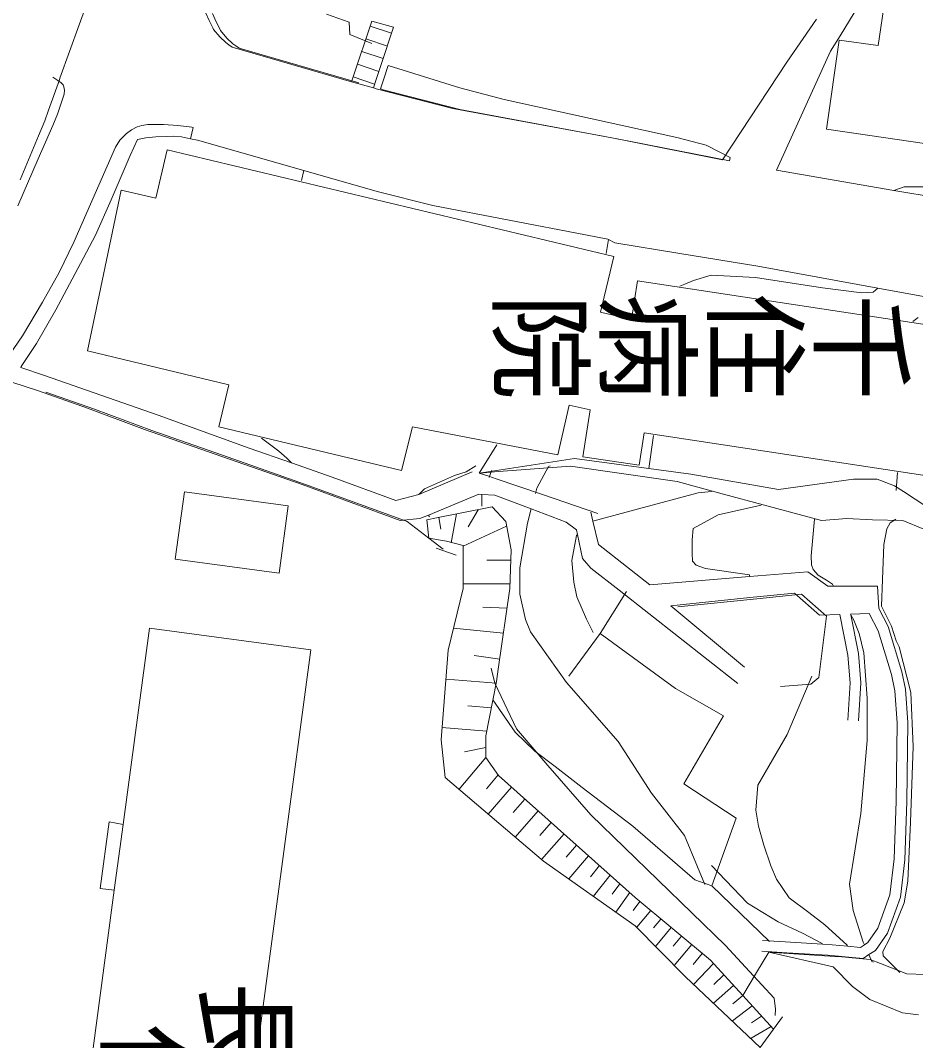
# Model space of a CAD drawing. Units: millimetres on the paper. Extents: x -1 to 831, y -18 to 611.
# Drawn here: x 119.6 to 224.1, y 61.9 to 181 of the extents above; entities that cross this region are included whole.
import ezdxf
from ezdxf.enums import TextEntityAlignment as Align

# ---------------------------------------------------------------- set-up
doc = ezdxf.new("R2010")
doc.units = ezdxf.units.MM
for name, color, linetype, lineweight in [('（配置）現況', 8, 'Continuous', 9), ('（配置）現況-文字', 8, 'Continuous', 9), ('（配置）現況-法表示', 8, 'Continuous', 18)]:
    doc.layers.add(name, color=color, linetype=linetype, lineweight=lineweight)
doc.styles.add('@ＭＳ ゴシック', font='')
doc.styles.add('ＭＳ ゴシック', font='')
doc.styles.get('@ＭＳ ゴシック').set_extended_font_data('@MS Gothic')
doc.styles.get('ＭＳ ゴシック').set_extended_font_data('MS Gothic')

msp = doc.modelspace()

# ---------------------------------------------------------------- linework, layer by layer
at = {"layer": '（配置）現況'}
for p, q in [((219.734, 178.081), (220.734, 185.031)), ((141.597, 180.993), (141.184, 181.956)), ((212.534, 181.168), (209.047, 176.156)), ((215.297, 179.231), (216.922, 181.918)), ((142.034, 180.156), (141.597, 180.993)), ((142.122, 179.968), (142.034, 180.156)), ((142.847, 179.093), (142.122, 179.968)), ((158.397, 174.331), (160.609, 180.918)), ((160.422, 180.356), (162.922, 179.518)), ((163.147, 180.218), (160.609, 180.918)), ((161.697, 175.881), (163.147, 180.218)), ((143.559, 178.431), (142.847, 179.093)), ((159.922, 178.881), (162.422, 178.031)), ((213.672, 168.306), (215.159, 178.731)), ((214.159, 177.443), (215.297, 179.231)), ((215.159, 178.731), (219.734, 178.081)), ((143.909, 178.181), (143.559, 178.431)), ((144.309, 177.893), (143.909, 178.181)), ((158.247, 173.856), (144.309, 177.893)), ((159.422, 177.406), (161.922, 176.556)), ((207.859, 163.518), (214.159, 177.443)), ((158.934, 175.906), (161.434, 175.068)), ((161.147, 174.218), (161.697, 175.881)), ((209.047, 176.156), (201.547, 164.756)), ((123.959, 174.006), (123.372, 174.393)), ((124.334, 173.743), (123.959, 174.006)), ((158.247, 173.856), (158.397, 174.331)), ((158.434, 174.431), (160.934, 173.593)), ((160.784, 173.143), (161.147, 174.218)), ((124.559, 173.506), (124.334, 173.743)), ((124.647, 173.281), (124.559, 173.506)), ((124.722, 172.881), (124.647, 173.281)), ((124.684, 172.406), (124.722, 172.881)), ((160.784, 173.143), (158.247, 173.856)), ((160.784, 173.143), (158.247, 173.856)), ((161.097, 173.031), (160.784, 173.143)), ((170.047, 170.731), (161.097, 173.031)), ((123.897, 170.081), (124.684, 172.406)), ((187.797, 167.456), (170.047, 170.731)), ((123.372, 168.768), (123.897, 170.081)), ((121.659, 164.868), (123.372, 168.768)), ((132.547, 168.231), (131.972, 167.831)), ((133.222, 168.581), (132.547, 168.231)), ((133.759, 168.768), (133.222, 168.581)), ((134.472, 168.856), (133.759, 168.768)), ((136.297, 168.881), (134.472, 168.856)), ((137.972, 168.768), (136.297, 168.881)), ((139.609, 168.543), (137.972, 168.768)), ((139.734, 168.518), (139.422, 167.206)), ((139.734, 168.518), (139.609, 168.543)), ((241.259, 164.318), (213.672, 168.306)), ((131.184, 167.031), (130.697, 166.231)), ((131.972, 167.831), (131.184, 167.031)), ((132.384, 165.256), (133.259, 167.118)), ((133.259, 167.118), (134.209, 167.293)), ((134.209, 167.293), (135.384, 167.406)), ((135.384, 167.406), (136.597, 167.481)), ((136.597, 167.481), (137.409, 167.493)), ((137.409, 167.493), (138.397, 167.418)), ((138.397, 167.418), (139.422, 167.206)), ((139.422, 167.206), (140.272, 167.018)), ((140.272, 167.018), (152.659, 163.481)), ((190.022, 167.018), (187.797, 167.456)), ((201.547, 164.756), (190.022, 167.018)), ((130.697, 166.231), (125.809, 155.143)), ((135.384, 160.256), (136.722, 165.918)), ((136.722, 165.918), (188.859, 153.456)), ((119.284, 159.356), (121.659, 164.868)), ((130.184, 160.081), (132.384, 165.256)), ((152.659, 163.481), (152.384, 162.318)), ((152.659, 163.481), (161.247, 161.043)), ((221.559, 161.168), (207.859, 163.518)), ((127.397, 142.456), (131.359, 161.206)), ((131.359, 161.206), (135.384, 160.256)), ((161.247, 161.043), (167.734, 159.393)), ((222.772, 161.606), (221.559, 161.168)), ((238.797, 158.206), (221.559, 161.168)), ((225.084, 161.606), (222.772, 161.606)), ((128.334, 155.956), (130.184, 160.081)), ((167.734, 159.393), (185.559, 155.968)), ((125.809, 155.143), (124.097, 151.581)), ((126.609, 152.643), (128.334, 155.956)), ((185.559, 155.968), (188.172, 155.493)), ((188.247, 155.456), (187.972, 153.793)), ((188.172, 155.493), (188.247, 155.456)), ((188.247, 155.456), (188.984, 155.043)), ((188.984, 155.043), (196.572, 153.818)), ((196.572, 153.818), (205.672, 152.318)), ((123.709, 147.231), (126.609, 152.643)), ((188.859, 153.456), (187.297, 146.943)), ((124.097, 151.581), (122.147, 148.118)), ((205.672, 152.318), (219.697, 149.743)), ((190.922, 146.081), (191.609, 150.618)), ((191.609, 150.618), (238.572, 143.468)), ((197.147, 150.218), (196.547, 149.993)), ((198.147, 150.656), (197.147, 150.218)), ((200.209, 151.268), (198.147, 150.656)), ((205.397, 151.018), (200.209, 151.268)), ((213.234, 149.793), (205.397, 151.018)), ((217.809, 149.193), (213.234, 149.793)), ((219.147, 149.306), (217.809, 149.193)), ((219.697, 149.743), (219.147, 149.306)), ((219.697, 149.743), (236.334, 146.693)), ((122.147, 148.118), (119.822, 144.206)), ((121.459, 143.306), (123.709, 147.231)), ((187.297, 146.943), (190.922, 146.081)), ((223.759, 145.856), (224.384, 146.331)), ((119.822, 144.206), (117.734, 141.131)), ((119.672, 140.593), (121.459, 143.306)), ((143.897, 138.468), (127.397, 142.456)), ((119.622, 140.506), (119.672, 140.593)), ((122.397, 139.568), (119.622, 140.506)), ((135.647, 134.943), (122.397, 139.568)), ((121.709, 137.756), (118.572, 138.793)), ((142.734, 133.568), (143.897, 138.468)), ((127.397, 135.756), (121.709, 137.756)), ((183.647, 136.106), (182.322, 130.281)), ((186.084, 135.531), (183.647, 136.106)), ((134.084, 133.256), (127.397, 135.756)), ((146.272, 131.068), (135.647, 134.943)), ((185.247, 130.056), (186.084, 135.531)), ((164.084, 128.456), (142.734, 133.568)), ((165.347, 133.581), (164.084, 128.456)), ((182.322, 130.281), (165.347, 133.581)), ((142.334, 130.381), (134.084, 133.256)), ((147.734, 132.243), (148.509, 131.643)), ((192.397, 132.856), (191.809, 129.081)), ((233.797, 126.556), (192.397, 132.856)), ((193.484, 132.568), (192.959, 128.706)), ((151.209, 129.343), (146.272, 131.068)), ((148.509, 131.643), (149.734, 130.731)), ((152.459, 126.818), (142.334, 130.381)), ((149.734, 130.731), (150.672, 129.918)), ((150.672, 129.918), (151.209, 129.343)), ((191.809, 129.081), (185.247, 130.056)), ((155.959, 127.693), (151.209, 129.343)), ((172.747, 129.018), (171.634, 128.293)), ((181.234, 128.943), (179.872, 126.418)), ((181.409, 128.993), (181.234, 128.943)), ((163.397, 124.943), (155.959, 127.693)), ((172.309, 128.293), (166.097, 125.656)), ((170.272, 127.893), (166.747, 126.318)), ((171.634, 128.293), (170.272, 127.893)), ((174.572, 128.468), (174.297, 127.631)), ((221.984, 128.231), (221.834, 126.131)), ((163.897, 122.631), (152.459, 126.818)), ((166.747, 126.318), (166.097, 125.656)), ((179.872, 126.418), (179.697, 125.793)), ((137.659, 118.118), (138.747, 125.981)), ((138.747, 125.981), (150.834, 124.331)), ((166.097, 125.656), (163.397, 124.943)), ((173.084, 125.693), (167.222, 123.268)), ((173.447, 125.668), (173.084, 125.693)), ((173.447, 125.668), (173.459, 124.393)), ((174.984, 125.581), (173.447, 125.668)), ((179.222, 123.981), (174.984, 125.581)), ((198.709, 125.843), (191.747, 124.006)), ((200.247, 125.993), (198.709, 125.843)), ((150.834, 124.331), (149.772, 116.468)), ((173.459, 124.393), (173.459, 124.281)), ((179.222, 123.981), (178.784, 122.318)), ((183.284, 122.443), (179.222, 123.981)), ((191.747, 124.006), (186.409, 122.543)), ((206.059, 124.431), (201.047, 123.293)), ((166.209, 122.843), (163.897, 122.631)), ((167.222, 123.268), (166.209, 122.843)), ((167.222, 123.268), (167.322, 123.068)), ((186.409, 122.543), (186.159, 123.593)), ((201.047, 123.293), (198.134, 121.706)), ((212.272, 122.768), (211.884, 118.506)), ((221.784, 122.768), (221.122, 122.368)), ((178.784, 122.318), (177.884, 117.118)), ((184.509, 121.543), (183.284, 122.443)), ((184.622, 121.006), (184.509, 121.543)), ((187.084, 119.818), (186.409, 122.543)), ((198.134, 121.706), (197.997, 120.368)), ((220.734, 121.643), (220.397, 119.818)), ((221.122, 122.368), (220.734, 121.643)), ((184.497, 120.881), (183.959, 117.956)), ((184.622, 121.006), (184.497, 120.881)), ((185.184, 118.181), (184.622, 121.006)), ((197.997, 120.368), (197.997, 118.818)), ((168.109, 119.393), (170.434, 118.568)), ((193.047, 115.106), (187.084, 119.818)), ((220.397, 119.818), (220.234, 115.756)), ((149.772, 116.468), (137.659, 118.118)), ((183.959, 117.956), (184.209, 115.443)), ((186.184, 117.056), (185.184, 118.181)), ((197.997, 118.818), (198.034, 117.881)), ((211.884, 118.506), (211.922, 117.468)), ((177.884, 117.118), (177.884, 114.043)), ((189.497, 114.481), (186.184, 117.056)), ((198.034, 117.881), (198.484, 117.406)), ((198.484, 117.406), (199.559, 117.018)), ((199.559, 117.018), (204.684, 116.268)), ((211.922, 117.468), (212.122, 116.918)), ((212.122, 116.918), (212.709, 116.231)), ((204.697, 116.068), (193.047, 115.106)), ((204.684, 116.268), (204.697, 116.068)), ((211.497, 116.618), (204.697, 116.068)), ((213.847, 114.943), (211.497, 116.618)), ((212.709, 116.231), (213.672, 115.643)), ((213.672, 115.643), (214.372, 115.193)), ((220.234, 115.756), (220.122, 112.606)), ((184.209, 115.443), (184.559, 113.718)), ((203.334, 103.606), (189.497, 114.481)), ((214.522, 114.943), (213.847, 114.943)), ((214.372, 115.193), (214.522, 114.943)), ((219.647, 114.943), (214.522, 114.943)), ((219.809, 112.331), (219.647, 114.943)), ((177.884, 114.043), (178.534, 111.068)), ((184.559, 113.718), (185.672, 111.106)), ((204.722, 113.618), (195.497, 112.681)), ((209.934, 114.143), (204.722, 113.618)), ((212.859, 111.581), (209.934, 114.143)), ((195.497, 112.681), (204.109, 105.506)), ((220.897, 110.231), (219.809, 112.331)), ((220.122, 112.606), (221.272, 110.281)), ((178.534, 111.068), (179.147, 109.643)), ((185.672, 111.106), (186.447, 109.556)), ((215.247, 111.643), (212.859, 111.581)), ((216.172, 106.906), (215.247, 111.643)), ((218.684, 111.756), (216.497, 111.693)), ((216.497, 111.693), (216.522, 111.606)), ((216.522, 111.606), (216.897, 110.993)), ((216.522, 111.606), (217.422, 107.093)), ((216.897, 110.993), (217.522, 109.431)), ((219.734, 109.756), (218.684, 111.756)), ((131.559, 87.118), (134.647, 110.068)), ((134.647, 110.068), (153.484, 107.543)), ((179.147, 109.643), (183.347, 103.706)), ((221.284, 104.631), (219.734, 109.756)), ((222.497, 104.943), (220.897, 110.231)), ((221.272, 110.281), (221.834, 108.568)), ((217.522, 109.431), (218.034, 107.168)), ((221.834, 108.568), (222.184, 107.893)), ((153.484, 107.543), (146.297, 53.993)), ((222.184, 107.893), (223.534, 102.556)), ((216.447, 103.656), (216.172, 106.906)), ((217.422, 107.093), (217.697, 103.668)), ((218.034, 107.168), (218.422, 101.893)), ((174.534, 105.381), (174.959, 103.631)), ((222.922, 102.918), (222.497, 104.943)), ((183.347, 103.706), (189.384, 96.806)), ((211.959, 104.443), (209.097, 97.631)), ((216.172, 99.306), (216.447, 103.656)), ((217.697, 103.668), (217.422, 99.231)), ((221.672, 102.756), (221.284, 104.631)), ((174.959, 103.631), (177.484, 98.281)), ((221.922, 99.018), (221.672, 102.756)), ((223.172, 99.056), (222.922, 102.918)), ((223.534, 102.556), (223.797, 96.218)), ((218.422, 101.893), (218.422, 96.956)), ((221.834, 89.843), (221.922, 99.018)), ((223.084, 89.818), (223.172, 99.056)), ((177.484, 98.281), (181.172, 94.018)), ((189.384, 96.806), (193.259, 90.793)), ((209.097, 97.631), (205.672, 91.706)), ((218.422, 96.956), (217.709, 88.406)), ((223.797, 96.218), (223.484, 87.406)), ((181.172, 94.018), (186.159, 88.256)), ((193.259, 90.793), (197.122, 85.843)), ((205.672, 91.706), (205.422, 88.818)), ((221.584, 83.106), (221.834, 89.843)), ((222.834, 83.006), (223.084, 89.818)), ((186.159, 88.256), (201.909, 72.981)), ((205.422, 88.818), (205.747, 86.943)), ((217.709, 88.406), (216.359, 80.143)), ((128.897, 79.668), (129.934, 87.443)), ((129.934, 87.443), (131.559, 87.118)), ((130.534, 79.456), (131.559, 87.118)), ((131.559, 87.118), (130.534, 79.456)), ((223.484, 87.406), (223.172, 80.531)), ((197.122, 85.843), (199.484, 80.106)), ((205.747, 86.943), (206.384, 84.706)), ((206.384, 84.706), (207.172, 82.318)), ((200.272, 82.331), (204.472, 77.956)), ((207.172, 82.318), (207.847, 80.731)), ((221.097, 78.931), (221.584, 83.106)), ((222.334, 78.656), (222.834, 83.006)), ((207.847, 80.731), (209.334, 78.581)), ((216.359, 80.143), (216.797, 77.068)), ((223.172, 80.531), (222.772, 77.993)), ((127.459, 56.518), (130.534, 79.456)), ((130.534, 79.456), (128.897, 79.668)), ((219.697, 75.018), (221.097, 78.931)), ((220.822, 74.443), (222.334, 78.656)), ((204.472, 77.956), (208.034, 75.756)), ((209.334, 78.581), (211.609, 76.868)), ((222.772, 77.993), (221.097, 73.856)), ((211.609, 76.868), (213.509, 75.418)), ((216.797, 77.068), (217.959, 73.381)), ((208.034, 75.756), (210.897, 74.443)), ((213.509, 75.418), (216.084, 73.056)), ((210.897, 74.443), (213.172, 73.231)), ((218.509, 73.343), (219.697, 75.018)), ((219.397, 72.418), (220.822, 74.443)), ((201.909, 72.981), (204.697, 69.968)), ((206.209, 73.581), (208.847, 73.418)), ((208.847, 73.418), (213.222, 73.156)), ((213.172, 73.231), (213.222, 73.156)), ((213.222, 73.156), (214.359, 73.081)), ((214.359, 73.081), (216.147, 72.918)), ((216.084, 73.056), (216.147, 72.918)), ((216.147, 72.918), (217.647, 72.781)), ((217.647, 72.781), (218.109, 73.081)), ((217.959, 73.381), (218.109, 73.081)), ((218.109, 73.081), (218.509, 73.343)), ((221.097, 73.856), (220.247, 72.318)), ((206.122, 72.343), (209.059, 72.156)), ((209.059, 72.156), (213.834, 71.856)), ((213.834, 71.856), (214.272, 71.831)), ((214.272, 71.831), (216.684, 71.618)), ((216.684, 71.618), (217.959, 71.493)), ((217.959, 71.493), (218.634, 71.931)), ((218.634, 71.931), (219.397, 72.418)), ((218.634, 71.931), (218.997, 71.131)), ((220.247, 72.318), (220.309, 71.793)), ((220.309, 71.793), (220.847, 71.243)), ((218.997, 71.131), (219.159, 71.043)), ((220.847, 71.243), (222.234, 69.843)), ((204.697, 69.968), (207.572, 66.856)), ((207.572, 66.856), (207.747, 65.568)), ((207.747, 65.568), (207.709, 64.818))]:
    msp.add_line(p, q, dxfattribs=at)
at = {"layer": '（配置）現況-法表示'}
for p, q in [((127.935, 184.623), (124.198, 174.261)), ((142.01, 181.823), (142.423, 180.861)), ((155.298, 181.736), (157.973, 180.798)), ((142.423, 180.861), (142.86, 180.023)), ((142.86, 180.023), (142.948, 179.836)), ((157.973, 180.798), (158.023, 179.373)), ((142.948, 179.836), (143.673, 178.961)), ((143.673, 178.961), (144.385, 178.298)), ((158.023, 179.373), (160.61, 178.323)), ((144.385, 178.298), (144.735, 178.048)), ((144.735, 178.048), (145.135, 177.761)), ((145.135, 177.761), (159.073, 173.723)), ((161.973, 174.086), (162.523, 175.748)), ((162.523, 175.748), (170.873, 173.136)), ((124.148, 174.073), (122.86, 170.536)), ((124.198, 174.261), (124.148, 174.073)), ((161.61, 173.011), (161.973, 174.086)), ((161.923, 172.898), (161.61, 173.011)), ((170.873, 170.598), (161.923, 172.898)), ((170.873, 173.136), (176.048, 171.786)), ((176.048, 171.786), (196.223, 167.336)), ((122.86, 170.536), (122.435, 169.311)), ((188.623, 167.323), (170.873, 170.598)), ((122.435, 169.311), (121.698, 167.536)), ((121.698, 167.536), (119.535, 162.398)), ((190.848, 166.886), (188.623, 167.323)), ((202.373, 164.623), (190.848, 166.886)), ((196.223, 167.336), (199.648, 166.448)), ((199.648, 166.448), (202.46, 165.023)), ((202.46, 165.023), (202.373, 164.623)), ((122.535, 137.623), (128.223, 135.623)), ((128.223, 135.623), (134.91, 133.123)), ((134.91, 133.123), (143.16, 130.248)), ((175.185, 131.461), (173.135, 128.161)), ((143.16, 130.248), (151.548, 127.298)), ((173.135, 128.161), (184.285, 129.861)), ((184.285, 129.861), (193.785, 128.573)), ((182.235, 128.861), (175.398, 128.336)), ((183.785, 128.973), (182.235, 128.861)), ((196.273, 127.161), (183.785, 128.973)), ((175.398, 128.336), (173.135, 128.161)), ((173.135, 128.161), (174.248, 127.786)), ((174.248, 127.786), (175.123, 127.498)), ((175.123, 127.498), (180.523, 125.661)), ((193.785, 128.573), (197.86, 128.023)), ((197.86, 128.023), (208.098, 126.248)), ((151.548, 127.298), (153.285, 126.686)), ((153.285, 126.686), (164.723, 122.498)), ((201.073, 125.861), (196.273, 127.161)), ((208.098, 126.248), (216.848, 127.436)), ((216.848, 127.436), (219.623, 127.436)), ((219.623, 127.436), (221.635, 126.661)), ((221.635, 126.661), (222.66, 125.998)), ((180.523, 125.661), (186.985, 123.461)), ((206.898, 124.298), (201.073, 125.861)), ((222.66, 125.998), (225.385, 124.236)), ((168.148, 122.936), (174.285, 124.148)), ((174.285, 124.148), (174.673, 124.211)), ((174.673, 124.211), (176.248, 122.498)), ((213.098, 122.636), (206.898, 124.298)), ((167.035, 122.711), (168.148, 122.936)), ((167.26, 120.548), (167.035, 122.711)), ((168.423, 122.986), (168.673, 121.623)), ((170.51, 123.411), (169.885, 120.036)), ((173.035, 123.886), (171.873, 121.873)), ((216.073, 122.848), (213.098, 122.636)), ((219.06, 122.711), (216.073, 122.848)), ((222.61, 122.636), (219.06, 122.711)), ((164.723, 122.498), (167.26, 120.548)), ((176.348, 121.973), (171.26, 119.611)), ((176.248, 122.498), (176.86, 119.211)), ((225.035, 121.598), (222.61, 122.636)), ((169.31, 120.198), (167.26, 120.548)), ((167.26, 120.548), (168.935, 119.261)), ((171.26, 119.698), (169.31, 120.198)), ((171.26, 118.436), (171.26, 119.698)), ((176.86, 119.211), (176.723, 114.698)), ((171.26, 114.698), (171.26, 118.436)), ((176.835, 118.011), (174.048, 118.011)), ((169.535, 107.498), (171.26, 114.698)), ((176.76, 115.223), (171.26, 115.223)), ((176.723, 114.698), (175.36, 105.248)), ((190.323, 114.348), (187.273, 109.423)), ((196.323, 112.548), (205.548, 113.486)), ((205.548, 113.486), (210.76, 114.011)), ((210.76, 114.011), (213.685, 111.448)), ((176.41, 112.398), (173.573, 112.523)), ((213.685, 111.448), (212.785, 104.311)), ((175.973, 109.473), (170.135, 110.036)), ((183.598, 104.461), (187.273, 109.423)), ((187.273, 109.423), (196.048, 103.011)), ((168.685, 97.011), (169.535, 107.498)), ((175.535, 106.448), (172.535, 106.873)), ((175.36, 105.248), (175.16, 103.836)), ((175.11, 103.636), (169.273, 104.111)), ((175.16, 103.836), (173.935, 97.498)), ((212.785, 104.311), (211.86, 103.523)), ((196.048, 103.011), (201.673, 99.823)), ((211.86, 103.523), (208.323, 103.261)), ((177.323, 97.898), (174.735, 101.698)), ((174.56, 100.748), (171.798, 100.973)), ((201.673, 99.823), (197.035, 91.886)), ((174.035, 98.011), (168.798, 98.436)), ((179.623, 95.711), (177.323, 97.898)), ((169.185, 92.623), (168.685, 97.011)), ((173.935, 97.498), (173.935, 94.936)), ((173.935, 96.136), (171.41, 95.623)), ((181.998, 93.886), (179.623, 95.711)), ((173.935, 94.936), (170.785, 91.248)), ((173.935, 94.936), (175.398, 92.861)), ((175.36, 92.923), (173.985, 91.311)), ((185.16, 91.448), (181.998, 93.886)), ((180.635, 82.861), (169.185, 92.623)), ((175.398, 92.861), (191.36, 78.598)), ((197.035, 91.886), (203.135, 87.873)), ((176.923, 91.498), (174.198, 88.336)), ((191.098, 86.936), (185.16, 91.448)), ((178.485, 90.098), (177.123, 88.548)), ((180.035, 88.723), (177.348, 85.661)), ((181.56, 87.361), (180.223, 85.861)), ((203.135, 87.873), (200.31, 79.973)), ((183.06, 86.023), (180.41, 83.061)), ((198.323, 80.673), (191.098, 86.936)), ((184.51, 84.711), (183.285, 83.298)), ((185.898, 83.486), (183.598, 80.773)), ((191.36, 75.311), (180.635, 82.861)), ((187.198, 82.323), (186.135, 81.023)), ((188.423, 81.223), (186.473, 78.748)), ((189.573, 80.198), (188.673, 79.011)), ((198.323, 80.673), (200.31, 79.973)), ((200.31, 79.973), (207.035, 73.448)), ((190.723, 79.173), (189.085, 76.911)), ((191.91, 78.136), (191.135, 77.073)), ((191.36, 78.598), (200.135, 71.273)), ((193.173, 77.086), (191.535, 75.123)), ((197.21, 69.323), (191.36, 75.311)), ((194.36, 76.086), (193.485, 75.048)), ((195.56, 75.098), (193.723, 72.898)), ((196.76, 74.098), (195.785, 72.936)), ((197.948, 73.098), (195.923, 70.648)), ((199.173, 72.073), (198.11, 70.798)), ((206.948, 72.211), (205.523, 69.836)), ((214.473, 70.511), (206.948, 72.211)), ((206.948, 72.211), (209.885, 72.023)), ((209.885, 72.023), (214.66, 71.723)), ((214.66, 71.723), (215.098, 71.698)), ((215.098, 71.698), (217.51, 71.486)), ((217.51, 71.486), (218.785, 71.361)), ((200.498, 70.886), (198.173, 68.436)), ((200.135, 71.273), (203.91, 67.161)), ((216.723, 68.223), (214.473, 70.511)), ((218.785, 71.361), (219.985, 70.911)), ((219.985, 70.911), (223.06, 69.711)), ((205.935, 61.073), (197.21, 69.323)), ((201.685, 69.586), (200.523, 68.461)), ((205.523, 69.836), (203.91, 67.161)), ((223.06, 69.711), (225.223, 69.611)), ((202.823, 68.348), (200.498, 66.273)), ((218.735, 66.698), (216.723, 68.223)), ((203.91, 67.161), (202.748, 66.198)), ((203.91, 67.161), (207.498, 63.236)), ((205.01, 65.948), (202.698, 64.223)), ((222.548, 65.136), (218.735, 66.698)), ((206.098, 64.748), (204.935, 63.973)), ((208.535, 64.686), (207.498, 63.236)), ((224.423, 64.886), (222.548, 65.136)), ((207.21, 63.561), (204.898, 62.186)), ((207.498, 63.236), (205.935, 61.073)), ((207.498, 63.236), (205.935, 61.073))]:
    msp.add_line(p, q, dxfattribs=at)

# ---------------------------------------------------------------- texts
at = {"layer": '（配置）現況-文字'}
for s, rotation, style, p in [('千住病院', 180, '@ＭＳ ゴシック', (224.184, 150.356)), ('長崎地方検察庁', 270, 'ＭＳ ゴシック', (138.572, 68.781)), ('佐世保支部', 270, 'ＭＳ ゴシック', (127.122, 63.818))]:
    msp.add_text(s, height=9.164, rotation=rotation, dxfattribs=dict(at, style=style)).set_placement(p, align=Align.BOTTOM_LEFT)

doc.saveas('drawing.dxf')
